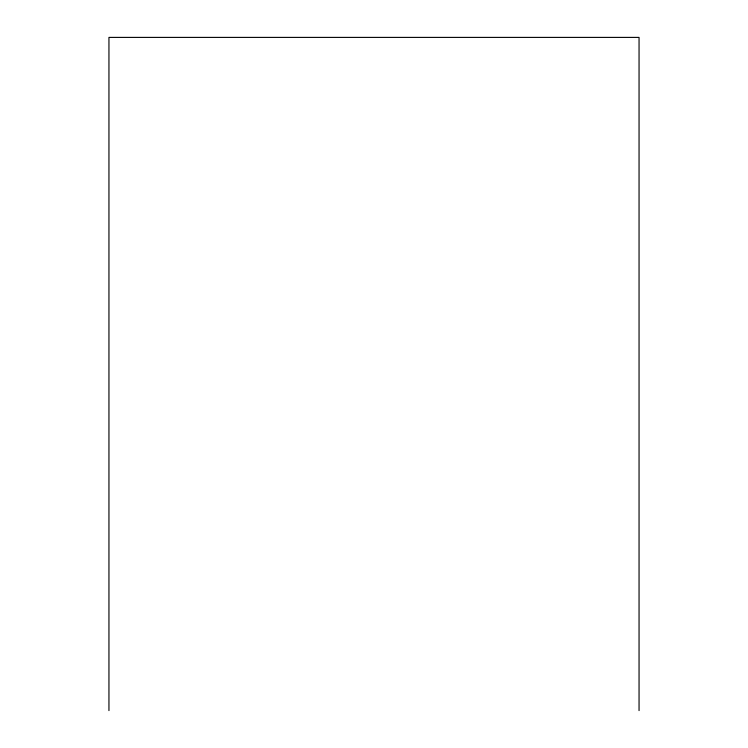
<?xml version="1.0" encoding="UTF-8"?>
<svg xmlns="http://www.w3.org/2000/svg" width="748" height="748" viewBox="0 0 748 748"><rect width="100%" height="100%" fill="white"/><g stroke="black" fill="none" stroke-linecap="round" stroke-linejoin="round"><path stroke-width="1.12" d="M639.054 710.6L639.054 37.4L108.946 37.4L108.946 710.6"/></g></svg>
